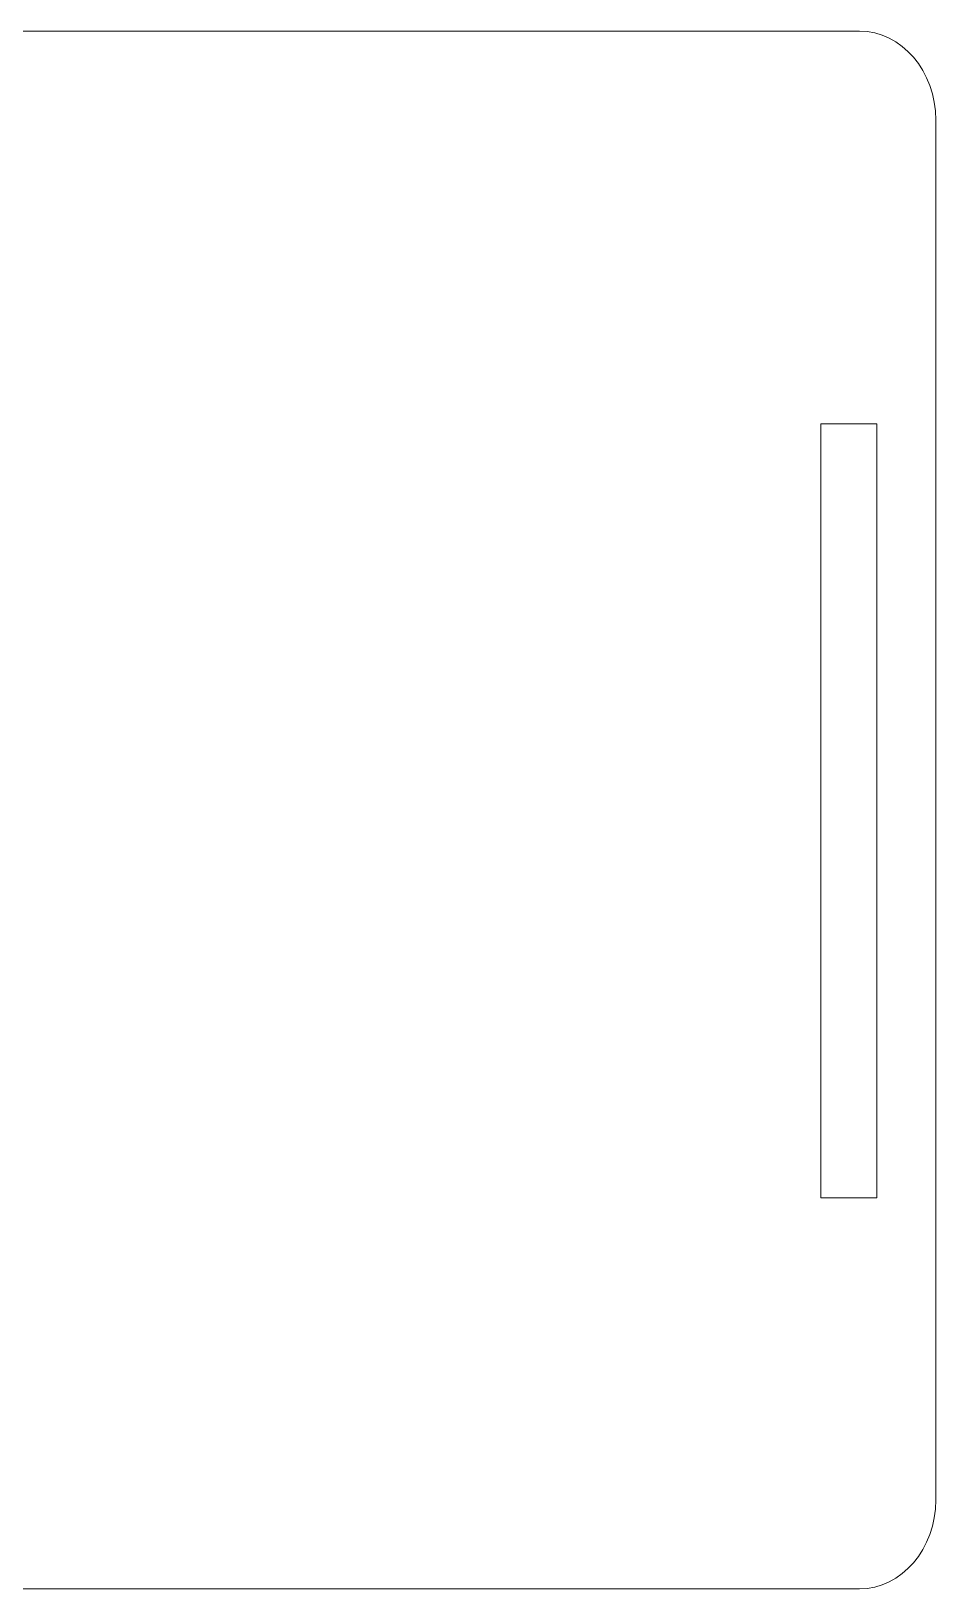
# Model space of a CAD drawing. Header units: millimetres. Extents: x -194 to 288, y -182 to 161.
# Drawn here: x 137.3 to 201.2, y -124.2 to -14.1 of the extents above; entities that cross this region are included whole.
import ezdxf

# ---------------------------------------------------------------- set-up
doc = ezdxf.new("R2010")
doc.units = ezdxf.units.MM
doc.header["$MEASUREMENT"] = 0
doc.layers.add('layer 1', color=7, linetype='Continuous')

msp = doc.modelspace()

# ---------------------------------------------------------------- linework, layer by layer
at = {"layer": 'layer 1', "color": 240, "lineweight": 20}
for points, knots in [([(28.5201, -14.1382), (25.5551, -14.1382), (23.129, -16.9651), (23.129, -20.4196), (23.129, -20.4196), (23.129, -20.4196), (23.129, -117.9293), (23.129, -117.9293), (23.129, -117.9293), (23.129, -121.3838), (25.5553, -124.2107), (28.5201, -124.2107), (28.5201, -124.2107), (28.5201, -124.2107), (98.1631, -124.2107), (98.1631, -124.2107), (98.1631, -124.2107), (98.1631, -124.2107), (195.8085, -124.2107), (195.8085, -124.2107), (195.8085, -124.2107), (198.7732, -124.2107), (201.1994, -121.3836), (201.1994, -117.9293), (201.1994, -117.9293), (201.1994, -117.9293), (201.1994, -20.4196), (201.1994, -20.4196), (201.1994, -20.4196), (201.1994, -16.9653), (198.773, -14.1382), (195.8085, -14.1382), (195.8085, -14.1382), (195.8085, -14.1382), (89.7742, -14.1382), (89.7742, -14.1382), (89.7742, -14.1382), (89.7742, -14.1382), (28.5201, -14.1382), (28.5201, -14.1382)], [0, 0, 0, 0, 0.09090909, 0.09090909, 0.09090909, 0.09090909, 0.18181818, 0.18181818, 0.18181818, 0.18181818, 0.27272727, 0.27272727, 0.27272727, 0.27272727, 0.36363636, 0.36363636, 0.36363636, 0.36363636, 0.45454545, 0.45454545, 0.45454545, 0.45454545, 0.54545455, 0.54545455, 0.54545455, 0.54545455, 0.63636364, 0.63636364, 0.63636364, 0.63636364, 0.72727273, 0.72727273, 0.72727273, 0.72727273, 0.81818182, 0.81818182, 0.81818182, 0.81818182, 1, 1, 1, 1]), ([(197.0315, -96.5711), (197.0315, -96.5711), (193.0815, -96.5711), (193.0815, -96.5711), (193.0815, -96.5711), (193.0815, -96.5711), (193.0815, -41.8962), (193.0815, -41.8962), (193.0815, -41.8962), (193.0815, -41.8962), (197.0315, -41.8962), (197.0315, -41.8962), (197.0315, -41.8962), (197.0315, -41.8962), (197.0315, -96.5711), (197.0315, -96.5711)], [0, 0, 0, 0, 0.2, 0.2, 0.2, 0.2, 0.4, 0.4, 0.4, 0.4, 0.6, 0.6, 0.6, 0.6, 1, 1, 1, 1])]:
    msp.add_open_spline(points, degree=3, knots=knots, dxfattribs=at)

doc.saveas('drawing.dxf')
